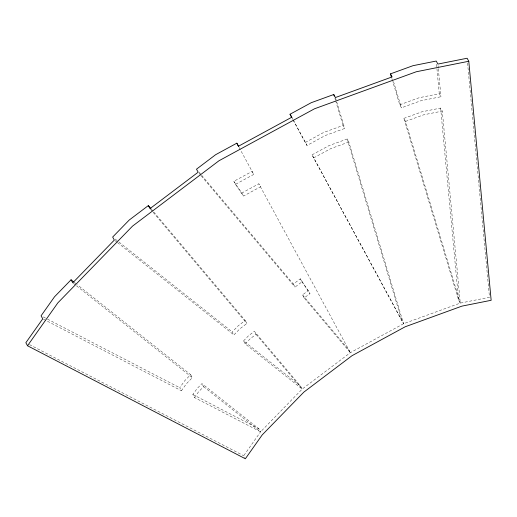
<?xml version="1.0" encoding="UTF-8"?>
<svg xmlns="http://www.w3.org/2000/svg" width="517" height="517" viewBox="0 0 517 517"><rect width="100%" height="100%" fill="white"/><g stroke="black" fill="none" stroke-linecap="round" stroke-linejoin="round"><path stroke-width="0.39" stroke-dasharray="2.58 1.94" d="M190.65 374.657L192.318 377.688L186.307 383.86L181.422 390.768L179.754 387.737L184.64 380.829L190.65 374.657L77.388 284.815M467.562 63.055L489.483 297.262L460.266 303.098L403.564 323.726L350.339 352.684L302.187 389.088L260.581 431.831L194.521 397.56L192.854 394.529L196.925 388.765L201.947 383.608L258.92 428.8L260.581 431.831L243.688 455.729L244.69 457.545M194.521 397.56L198.593 391.796L203.608 386.645L201.947 383.608M245.226 320.469L246.887 323.5L239.933 328.76L233.923 334.938L232.256 331.908L238.266 325.729L245.226 320.469L153.53 211.718M243.546 340.865L248.561 335.707L254.37 331.319L300.519 386.057L302.187 389.088L245.213 343.895L243.546 340.865L300.519 386.057M245.213 343.895L250.228 338.738L256.038 334.35L254.37 331.319M300.332 278.805L301.993 281.836L295.039 287.097L293.372 284.066L300.332 278.805L309.993 293.559L304.183 297.947L350.339 352.684L258.817 183.8L241.814 193.048L233.813 181.331L252.089 171.392L253.757 174.423L235.481 184.362L233.813 181.331M304.183 297.947L302.516 294.916L308.326 290.522M305.321 142.434L323.597 132.494L343.062 125.411L344.729 128.442L325.264 135.525L306.988 145.464L293.094 119.866M312.048 154.841L329.045 145.594L347.159 139.008L348.82 142.039L403.564 323.726L312.048 154.841L403.564 323.726M235.481 184.362L243.481 196.079L260.478 186.831L258.817 183.8M313.709 157.879L330.712 148.631L348.82 142.039M399.757 104.783L419.222 97.707L439.282 93.7L440.949 96.731L420.89 100.737L401.425 107.82L399.757 104.783L392.771 81.608M403.855 118.38L421.962 111.795L440.626 108.066L442.293 111.097L460.266 303.098L458.598 300.067L403.855 118.38L405.522 121.411L460.266 303.098M405.522 121.411L423.63 114.826L442.293 111.097M43.221 316.908L46.801 318.763M47.512 319.131L179.754 387.737M192.854 394.529L258.92 428.8M43.46 319.196L181.422 390.768M29.43 344.581L243.688 455.729M115.194 239.054L118.354 241.568M118.988 242.066L232.256 331.908M114.961 240.579L116.861 242.085M117.495 242.589L233.923 334.938M74.222 282.308L76.755 284.311M73.356 283.329L75.889 285.339M76.522 285.836L192.318 377.688M203.608 386.645L260.581 431.831M199.09 172.245L201.158 174.701M201.675 175.315L293.372 284.066M302.516 294.916L348.671 349.647L350.339 352.684M199.2 173.434L200.758 175.276M201.275 175.89L295.039 287.097M151.455 209.262L153.013 211.104M150.531 209.223L152.605 211.679M153.122 212.293L246.887 323.5M256.038 334.35L302.187 389.088M301.993 281.836L309.993 293.559M241.814 193.048L243.481 196.079M291.704 117.262L292.855 119.375M293.236 120.08L306.988 145.464M239.1 147.416L253.757 174.423M393.508 81.55L401.425 107.82M391.841 78.519L392.539 80.839M335.417 97.545L344.729 128.442M334.913 98.379L335.378 99.923M335.611 100.692L343.062 125.411M347.159 139.008L401.903 320.695M438.041 65.665L438.267 68.057M438.338 68.851L440.949 96.731M436.522 64.231L439.282 93.7M440.626 108.066L458.598 300.067"/><path stroke-width="0.78" d="M27.517 345.757L57.852 302.859L132.539 226.116L218.975 160.761L314.536 108.777L416.321 71.747L468.777 61.271L491.15 300.293L461.933 306.129L405.231 326.757L351.999 355.715L303.854 392.119L262.248 434.862L245.355 458.76L27.517 345.757L25.85 342.719L42.749 318.827L41.082 315.797L54.518 296.79L71.062 279.794L73.588 281.804M150.938 208.648L148.347 205.579L129.205 220.055L112.661 237.051L114.328 240.082L72.729 282.825L71.062 279.794M468.777 61.271L467.116 58.24L437.893 64.076L436.225 61.045L412.993 65.685L390.445 73.886L392.112 76.917L335.417 97.545L333.749 94.514L311.208 102.715L290.037 114.231L291.704 117.262L238.473 146.214L236.812 143.183L215.641 154.699L196.499 169.175L198.166 172.206L150.014 208.609L148.347 205.579M290.037 114.231L291.95 117.753M236.812 143.183L238.718 146.712M390.445 73.886L391.375 76.975M333.749 94.514L334.215 96.059"/></g></svg>
